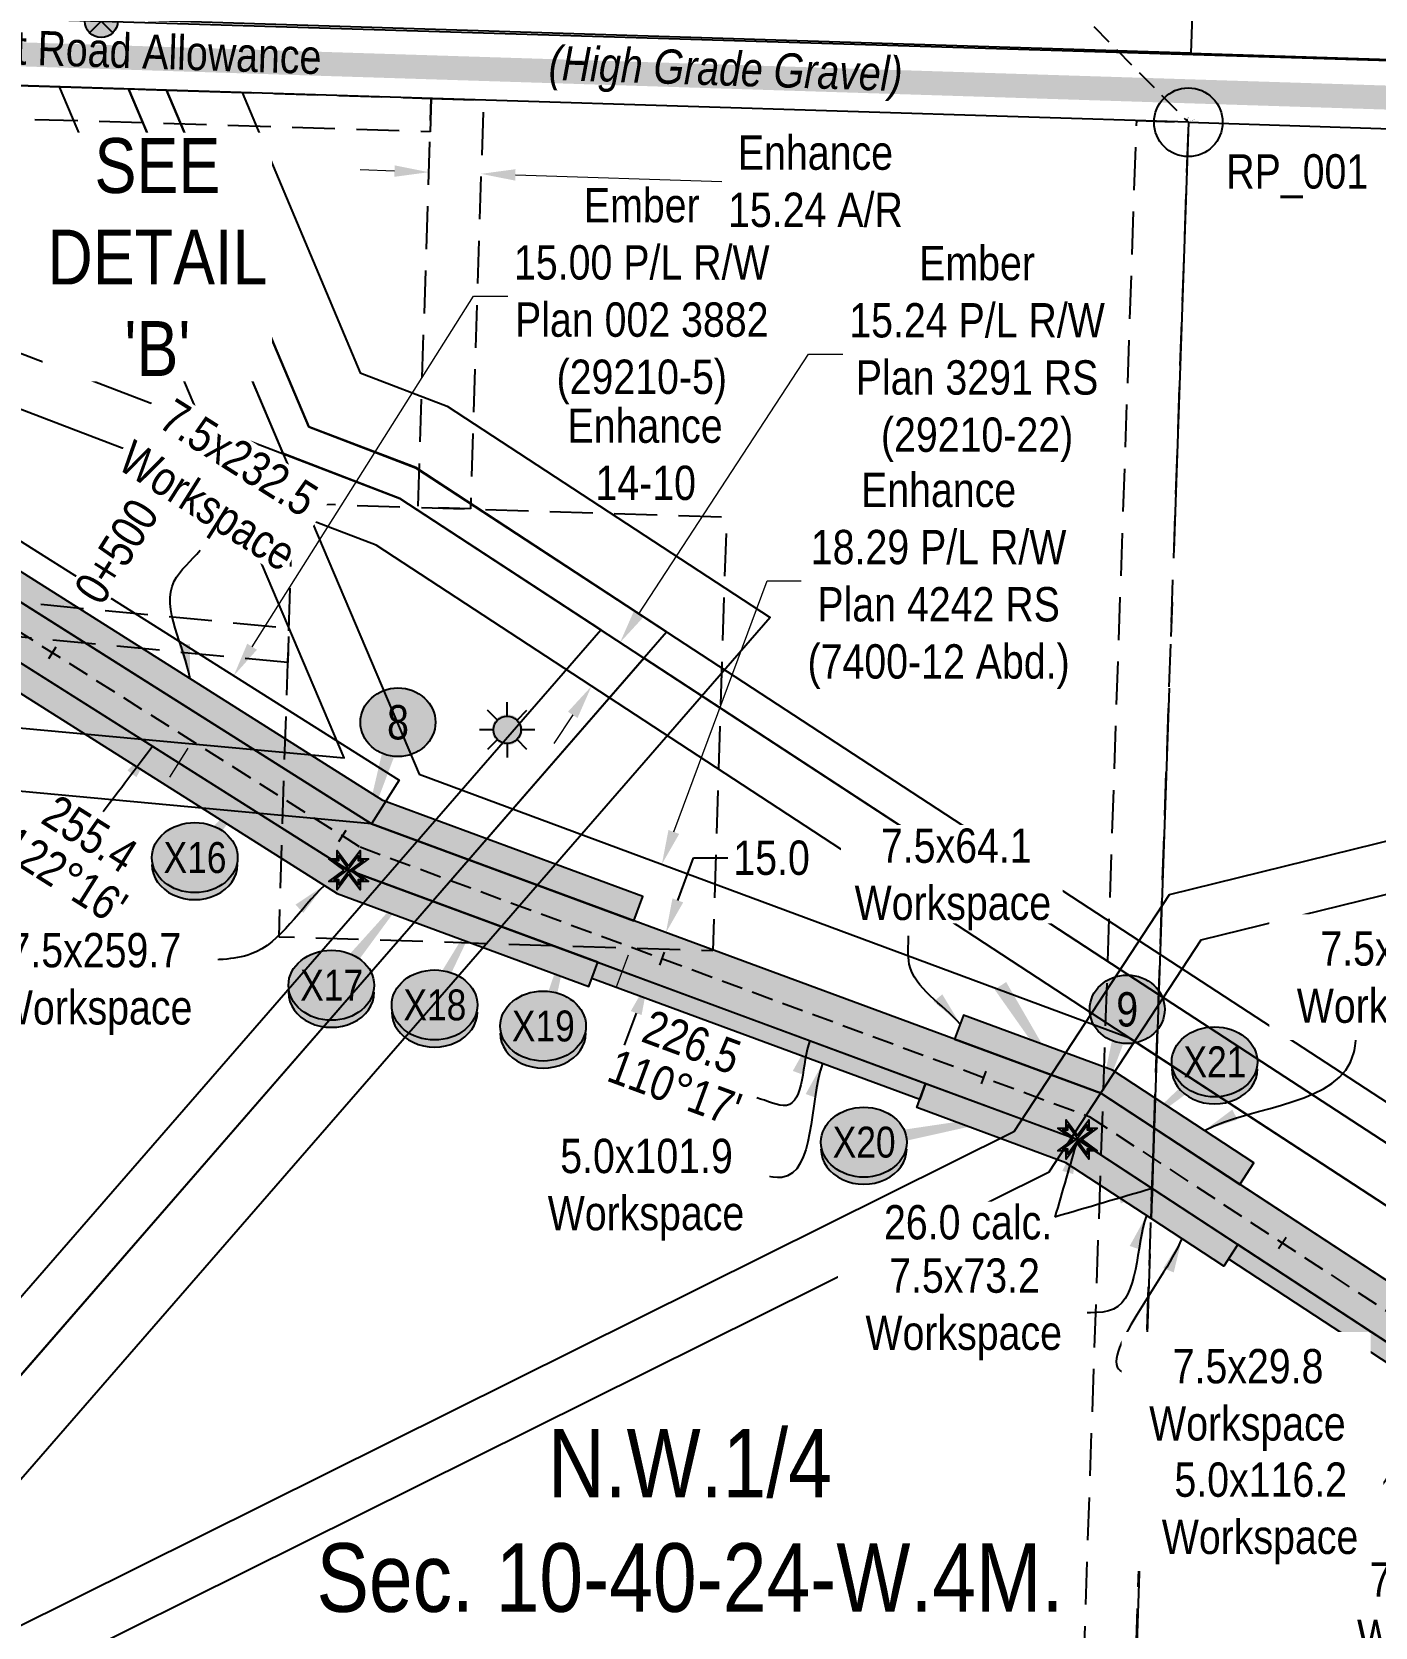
# Model space of a CAD drawing. Extents: x 337432 to 345408, y 5808486 to 5816348.
# Drawn here: x 338186.1 to 338577.6, y 5811534.5 to 5811999.4 of the extents above; entities that cross this region are included whole.
import ezdxf
from ezdxf.enums import TextEntityAlignment as Align

# ---------------------------------------------------------------- set-up
doc = ezdxf.new("R2010")
doc.units = 0
doc.header["$LTSCALE"] = 5
doc.header["$PDSIZE"] = 0.5
for name, pattern in [('foc-ACCESSROAD', [3.75, 2.5, -1.25]), ('foc-FLOWLINE', [3.75, 2.5, -1.25]), ('foc-QUARTERLINE', [33, 25, -3, 2, -3]), ('foc-TIELINE', [1.875, 1.25, -0.625]), ('POWERLINE5', [7.8, 2.4, -0.6, 0.6, -0.6, 0.6, -0.6, 2.4])]:
    doc.linetypes.add(name, pattern=pattern)
doc.layers.get('Defpoints').update_dxf_attribs({"color": 9})
for name, color, linetype in [('35', 37, 'Continuous'), ('AS-POWER', 104, 'foc-POWER'), ('AS-POWER-EXISTING', 72, 'POWERLINE5'), ('AS-ROADS', 254, 'Continuous'), ('C-AR', 13, 'foc-ACCESSROAD'), ('C-FLOWLINE', 13, 'foc-FLOWLINE'), ('C-SYMBOL', 7, 'Continuous'), ('C-WS', 13, 'foc-ACCESSROAD'), ('C-WS-S', 13, 'Continuous'), ('CHAINAGE', 201, 'foc-TIELINE'), ('DETAIL-T', 7, 'Continuous'), ('F-FLOWLINE', 190, 'foc-FLOWLINE'), ('F-RW', 190, 'Continuous'), ('L-BD', 7, 'Continuous'), ('L-BD1', 253, 'Continuous'), ('L-MON', 1, 'Continuous'), ('L-ROAD-T', 7, 'Continuous'), ('L-SEC', 7, 'Continuous'), ('L-SECQ', 8, 'foc-QUARTERLINE'), ('L-TIE', 7, 'foc-TIELINE'), ('P-CROSSINGS', 250, 'Continuous'), ('P-ELEVATION', 7, 'Continuous'), ('P-IOP4', 10, 'Continuous'), ('P-IOP4-H', 21, 'Continuous'), ('P-IOP5', 10, 'Continuous'), ('P-IOP5-H', 21, 'Continuous'), ('P-LTO4', 14, 'Continuous'), ('P-LTO5', 14, 'Continuous'), ('P-PROPOSED', 10, 'Continuous'), ('P-PROPOSED-H', 21, 'Continuous'), ('P-TEMP-H4', 41, 'Continuous'), ('P-TEMP-H5', 41, 'Continuous'), ('P-TEMP_WORKSPACE4', 46, 'Continuous'), ('P-TEMP_WORKSPACE5', 46, 'Continuous'), ('P-TXT', 4, 'Continuous')]:
    doc.layers.add(name, color=color, linetype=linetype)
for name, color, linetype, lineweight in [('C-AR-T', 13, 'Continuous', 9), ('C-RW-T', 13, 'Continuous', 9), ('CHAINAGE-T', 201, 'Continuous', 18), ('F-AR-T', 190, 'Continuous', 9), ('F-RW-T', 190, 'Continuous', 9), ('P-TEMP-T4', 46, 'Continuous', 18), ('P-TEMP-T5', 46, 'Continuous', 18), ('T-TEXT', 48, 'Continuous', 18)]:
    doc.layers.add(name, color=color, linetype=linetype, lineweight=lineweight)
for name, color, linetype, plot in [('Z-DESCRIPTION-1409-18', 21, 'Continuous', False), ('Z-ELEVATION-1409-18', 21, 'Continuous', False), ('Z-MSPOINT-1409-18', 21, 'Continuous', False), ('Z-POINTNUMBER-1409-18', 21, 'Continuous', False)]:
    doc.layers.add(name, color=color, linetype=linetype, plot=plot)
doc.styles.add('100L', font='', dxfattribs={"height": 11})
doc.styles.add('175L', font='', dxfattribs={"height": 20})
doc.styles.add('80', font='', dxfattribs={"height": 10})
doc.styles.add('80CG', font='', dxfattribs={"height": 10})
doc.styles.add('80L', font='', dxfattribs={"height": 10})
doc.styles.add('80LS', font='', dxfattribs={"height": 10})
doc.styles.add('Crossing', font='', dxfattribs={"height": 10})
doc.styles.add('DESCRIPTION', font='', dxfattribs={"height": 2.5})
doc.styles.add('ELEVATION', font='', dxfattribs={"height": 2.5})
doc.styles.add('foc-LtypeFont', font='', dxfattribs={"height": 7.35})
doc.styles.add('POINTNUMBER', font='', dxfattribs={"height": 2.5})
doc.styles.get('100L').set_extended_font_data('Arial Narrow')
doc.styles.get('175L').set_extended_font_data('Arial Narrow')
doc.styles.get('80').set_extended_font_data('Arial Narrow')
doc.styles.get('80CG').set_extended_font_data('Arial Narrow')
doc.styles.get('80L').set_extended_font_data('Arial Narrow')
doc.styles.get('80LS').set_extended_font_data('Arial Narrow', italic=True)
doc.styles.get('Crossing').set_extended_font_data('Arial Narrow')
doc.styles.get('DESCRIPTION').set_extended_font_data('Arial Narrow')
doc.styles.get('ELEVATION').set_extended_font_data('Arial Narrow')
doc.styles.get('foc-LtypeFont').set_extended_font_data('Arial Narrow')
doc.styles.get('POINTNUMBER').set_extended_font_data('Arial Narrow')
doc.linetypes.add('foc-POWER', pattern='A,6,-1,["P",foc-LtypeFont,S=0.2,R=0,X=-0.625,Y=-0.75],-1.24,4', length=12.24)
doc.linetypes.add('foc-POWER-NOLINE', pattern='A,0,-4,["P",foc-LtypeFont,S=0.2,R=0,X=-0.625,Y=-0.75],-8.24', length=12.24)
doc.dimstyles.new('Compass 5 000', dxfattribs={"dimscale": 5, "dimtxt": 9, "dimasz": 2, "dimexe": 0.2, "dimexo": 0.0625, "dimgap": 0.5, "dimtad": 0, "dimtih": 1, "dimtoh": 1, "dimzin": 0, "dimdsep": 46, "dimtxsty": '80CG', "dimcen": 0.1, "dimse1": 1, "dimse2": 1, "dimclrd": 256, "dimclrt": 256, "dimaunit": 1, "dimadec": 4, "dimazin": 0, "dimtfac": 0.06, "dimtofl": 0, "dimtmove": 0, "dimatfit": 1, "dimfxl": 0.2, "dimtolj": 1, "dimtzin": 0, "dimlwd": -1, "dimarcsym": 0})

# ---------------------------------------------------------------- blocks, each defined once
blk = doc.blocks.new('*D79')
at = {"layer": 'C-AR-T', "transparency": 16777216}
for p, q in [((338291.81, 5811958.86), (338281.81, 5811959.18)), ((338327.03, 5811957.74), (338387.22, 5811955.84))]:
    blk.add_line(p, q, dxfattribs=at)
for points in [[(338291.86, 5811960.53), (338291.76, 5811957.19), (338301.8, 5811958.54)], [(338327.08, 5811959.41), (338326.98, 5811956.08), (338317.04, 5811958.06)]]:
    blk.add_solid(points, dxfattribs=at)
at = {"layer": 'Defpoints', "color": 0, "transparency": 16777216}
for p in [(338317.04, 5811958.06), (338301.46, 5811947.75), (338316.69, 5811947.27)]:
    blk.add_point(p, dxfattribs=at)
at = {"layer": 'C-AR-T', "transparency": 16777216, "insert": (338414.5, 5811955.84), "char_height": 10, "attachment_point": 5, "style": '80CG'}
blk.add_mtext('\\A1;Enhance\\P15.24 A/R', dxfattribs=at)
blk = doc.blocks.new('*D168')
at = {"layer": 'C-RW-T', "transparency": 16777216}
for p, q in [((338373.22, 5811766.24), (338400.38, 5811839.44)), ((338400.38, 5811839.44), (338410.38, 5811839.44)), ((338359.91, 5811730.37), (338356.43, 5811720.99))]:
    blk.add_line(p, q, dxfattribs=at)
for points in [[(338371.66, 5811766.82), (338374.78, 5811765.66), (338369.74, 5811756.86)], [(338358.35, 5811730.95), (338361.47, 5811729.79), (338363.39, 5811739.74)]]:
    blk.add_solid(points, dxfattribs=at)
at = {"layer": 'Defpoints', "color": 0, "transparency": 16777216}
for p in [(338369.74, 5811756.86), (338403.19, 5811744.45), (338396.84, 5811727.33)]:
    blk.add_point(p, dxfattribs=at)
at = {"layer": 'C-RW-T', "transparency": 16777216, "insert": (338450.4, 5811839.44), "char_height": 10, "attachment_point": 5, "style": '80CG'}
blk.add_mtext('\\A1;Enhance\\P18.29 P/L R/W\\PPlan 4242 RS\\P(7400-12 Abd.)', dxfattribs=at)
blk = doc.blocks.new('*D174')
at = {"layer": 'Defpoints', "color": 0, "transparency": 16777216}
for p in [(338292.61, 5812096.64), (338307.84, 5812096.15), (338305.39, 5812019.59)]:
    blk.add_point(p, dxfattribs=at)
at = {"layer": 'F-AR-T', "transparency": 16777216}
for p, q in [((338280.16, 5812020.4), (338270.17, 5812020.72)), ((338315.38, 5812019.27), (338380.37, 5812017.19))]:
    blk.add_line(p, q, dxfattribs=at)
for points in [[(338280.22, 5812022.06), (338280.11, 5812018.73), (338290.16, 5812020.08)], [(338315.44, 5812020.93), (338315.33, 5812017.6), (338305.39, 5812019.59)]]:
    blk.add_solid(points, dxfattribs=at)
at = {"layer": 'F-AR-T', "transparency": 16777216, "insert": (338407.65, 5812017.19), "char_height": 10, "attachment_point": 5, "style": '80CG'}
blk.add_mtext('\\A1;Ember\\P15.24 A/R', dxfattribs=at)
blk = doc.blocks.new('*D206')
at = {"layer": 'Defpoints', "color": 0, "transparency": 16777216}
for p in [(338162.7, 5812182.45), (338144.09, 5812174.6), (338228.87, 5812025.59)]:
    blk.add_point(p, dxfattribs=at)
at = {"layer": 'F-RW-T', "transparency": 16777216}
for p, q in [((338238.08, 5812029.47), (338304.5, 5812057.49)), ((338304.5, 5812057.49), (338314.5, 5812057.49)), ((338201.05, 5812013.85), (338191.83, 5812009.96))]:
    blk.add_line(p, q, dxfattribs=at)
for points in [[(338237.44, 5812031.01), (338238.73, 5812027.94), (338228.87, 5812025.59)], [(338200.4, 5812015.39), (338201.69, 5812012.31), (338210.26, 5812017.74)]]:
    blk.add_solid(points, dxfattribs=at)
at = {"layer": 'F-RW-T', "transparency": 16777216, "insert": (338354.04, 5812057.49), "char_height": 10, "attachment_point": 5, "style": '80CG'}
blk.add_mtext('\\A1;Ember\\P20.00 P/L R/W\\PPlan 072 1293\\P(29210-82)', dxfattribs=at)
blk = doc.blocks.new('*D207')
at = {"layer": 'Defpoints', "color": 0, "transparency": 16777216}
for p in [(338201.34, 5811839.32), (338193.32, 5811826.62), (338236.94, 5811799.09)]:
    blk.add_point(p, dxfattribs=at)
at = {"layer": 'F-RW-T', "transparency": 16777216}
for p, q in [((338250.3, 5811820.24), (338314.79, 5811922.41)), ((338314.79, 5811922.41), (338324.79, 5811922.41)), ((338231.6, 5811790.63), (338226.26, 5811782.18))]:
    blk.add_line(p, q, dxfattribs=at)
for points in [[(338248.89, 5811821.13), (338251.7, 5811819.35), (338244.96, 5811811.79)], [(338230.19, 5811791.52), (338233.01, 5811789.74), (338236.94, 5811799.09)]]:
    blk.add_solid(points, dxfattribs=at)
at = {"layer": 'F-RW-T', "transparency": 16777216, "insert": (338363.88, 5811922.41), "char_height": 10, "attachment_point": 5, "style": '80CG'}
blk.add_mtext('\\A1;Ember\\P15.00 P/L R/W\\PPlan 002 3882\\P(29210-5)', dxfattribs=at)
blk = doc.blocks.new('*D208')
at = {"layer": 'Defpoints', "color": 0, "transparency": 16777216}
for p in [(338261.31, 5811573.78), (338267.93, 5811560.47), (338143.03, 5811498.32)]:
    blk.add_point(p, dxfattribs=at)
at = {"layer": 'F-RW-T', "transparency": 16777216}
for p, q in [((338110.99, 5811562.72), (338100.99, 5811562.72)), ((338131.95, 5811520.58), (338110.99, 5811562.72)), ((338147.48, 5811489.37), (338151.94, 5811480.41))]:
    blk.add_line(p, q, dxfattribs=at)
for points in [[(338133.44, 5811521.32), (338130.46, 5811519.84), (338136.41, 5811511.63)], [(338148.98, 5811490.11), (338145.99, 5811488.63), (338143.03, 5811498.32)]]:
    blk.add_solid(points, dxfattribs=at)
at = {"layer": 'F-RW-T', "transparency": 16777216, "insert": (338061.9, 5811562.72), "char_height": 10, "attachment_point": 5, "style": '80CG'}
blk.add_mtext('\\A1;Ember\\P15.00 P/L R/W\\PPlan 852 1404\\P(21498-57)', dxfattribs=at)
blk = doc.blocks.new('*D227')
at = {"layer": 'Defpoints', "color": 0, "transparency": 16777216}
for p in [(338357.13, 5811821.77), (338357.56, 5811821.48), (338348.79, 5811809.01)]:
    blk.add_point(p, dxfattribs=at)
at = {"layer": 'F-RW-T', "transparency": 16777216}
for p, q in [((338363.04, 5811829.85), (338412.52, 5811905.54)), ((338412.52, 5811905.54), (338422.52, 5811905.54)), ((338343.75, 5811800.36), (338338.28, 5811791.99))]:
    blk.add_line(p, q, dxfattribs=at)
for points in [[(338361.64, 5811830.76), (338364.43, 5811828.94), (338357.56, 5811821.48)], [(338342.36, 5811801.27), (338345.15, 5811799.45), (338349.23, 5811808.73)]]:
    blk.add_solid(points, dxfattribs=at)
at = {"layer": 'F-RW-T', "transparency": 16777216, "insert": (338461.61, 5811905.54), "char_height": 10, "attachment_point": 5, "style": '80CG'}
blk.add_mtext('\\A1;Ember\\P15.24 P/L R/W\\PPlan 3291 RS\\P(29210-22)', dxfattribs=at)
blk = doc.blocks.new('xing2')
h = blk.add_hatch(color=50)
h.dxf.hatch_style = 1
edge = h.paths.add_edge_path()
edge.add_ellipse((0, 0), major_axis=(-12.5, 0), ratio=0.816297, start_angle=0, end_angle=360)
h = blk.add_hatch(color=250)
h.dxf.hatch_style = 1
edge = h.paths.add_edge_path()
edge.add_ellipse((0, -2.05), major_axis=(-12.5, 0), ratio=0.816297, start_angle=0, end_angle=180)
edge.add_line((12.5, -2.05), (12.5, 0))
edge.add_ellipse((0, 0), major_axis=(-12.5, 0), ratio=0.816297, start_angle=0, end_angle=180, ccw=False)
edge.add_line((-12.5, 0), (-12.5, -2.05))
at = {"color": 250}
blk.add_ellipse((0, 0), major_axis=(-12.5, 0), ratio=0.816297, dxfattribs=at)
blk.add_ellipse((0, -2.05), major_axis=(-12.5, 0), ratio=0.816297, start_param=0, end_param=3.141593, dxfattribs=at)
at = {"color": 250, "style": 'Crossing'}
blk.add_attdef('CROSSING', text='', height=9, dxfattribs=at).set_placement((0.09, 0.02), align=Align.MIDDLE_CENTER)
at = {"color": 250, "style": 'Crossing', "flags": 1}
for tag, p in [('OWNER', (0.09, -12.49)), ('DESCRIPTION', (0.09, -25.77)), ('LOCATION', (0.09, -39.3)), ('DWG_REF', (0.09, -52.84))]:
    blk.add_attdef(tag, text='', height=9, dxfattribs=at).set_placement(p, align=Align.MIDDLE_CENTER)
blk = doc.blocks.new('GAS')
h = blk.add_hatch(color=255)
h.dxf.hatch_style = 1
edge = h.paths.add_edge_path()
edge.add_arc((0, 0), 0.9, 0, 360)
for p, q in [((-0.571, 0.571), (-1.142, 1.142)), ((0, 0.808), (0, 1.616)), ((0.571, 0.571), (1.142, 1.142)), ((-0.808, 0), (-1.616, 0)), ((1.616, 0), (0.808, 0)), ((-0.571, -0.571), (-1.142, -1.142)), ((0, -0.808), (0, -1.616)), ((1.142, -1.142), (0.571, -0.571))]:
    blk.add_line(p, q)
blk.add_circle((0, 0), 0.8)
blk = doc.blocks.new('*D244')
at = {"layer": 'Defpoints', "color": 0, "transparency": 16777216}
for p in [(338365.72, 5811722.84), (338415.25, 5811720.53), (338410.05, 5811706.46)]:
    blk.add_point(p, dxfattribs=at)
at = {"layer": 'P-TXT', "transparency": 16777216}
for p, q in [((338374.39, 5811746.29), (338378.96, 5811758.67)), ((338378.96, 5811758.67), (338388.96, 5811758.67)), ((338362.25, 5811713.46), (338358.79, 5811704.08))]:
    blk.add_line(p, q, dxfattribs=at)
for points in [[(338372.82, 5811746.87), (338375.95, 5811745.71), (338370.92, 5811736.91)], [(338360.69, 5811714.04), (338363.82, 5811712.88), (338365.72, 5811722.84)]]:
    blk.add_solid(points, dxfattribs=at)
at = {"layer": 'P-TXT', "transparency": 16777216, "insert": (338401.72, 5811758.67), "char_height": 10, "attachment_point": 5, "style": '80CG'}
blk.add_mtext('\\A1;15.0', dxfattribs=at)
blk = doc.blocks.new('TEMP')
h = blk.add_hatch(color=255)
h.dxf.hatch_style = 1
h.paths.add_polyline_path([(0, 0.251), (-0.666, 1.152), (-0.666, 0.666), (-1.152, 0.666), (-0.251, 0), (-1.152, -0.666), (-0.666, -0.666), (-0.666, -1.152), (0, -0.251), (0.666, -1.152), (0.666, -0.666), (1.152, -0.666), (0.251, 0), (1.152, 0.666), (0.666, 0.666), (0.666, 1.152)])
h.paths.add_polyline_path([(0.566, 0.849), (0.566, 0.566), (0.849, 0.566), (0.083, 0), (0.849, -0.566), (0.566, -0.566), (0.566, -0.849), (0, -0.083), (-0.566, -0.849), (-0.566, -0.566), (-0.849, -0.566), (-0.083, 0), (-0.849, 0.566), (-0.566, 0.566), (-0.566, 0.849), (0, 0.083)], flags=16)
h = blk.add_hatch(color=1)
h.dxf.hatch_style = 1
h.paths.add_polyline_path([(0, 0.083), (-0.566, 0.849), (-0.566, 0.566), (-0.849, 0.566), (-0.083, 0), (-0.849, -0.566), (-0.566, -0.566), (-0.566, -0.849), (0, -0.083), (0.566, -0.849), (0.566, -0.566), (0.849, -0.566), (0.083, 0), (0.849, 0.566), (0.566, 0.566), (0.566, 0.849)])
at = {"color": 1}
for p, q in [((-0.083, 0), (0.083, 0)), ((0, 0.083), (0, -0.083))]:
    blk.add_line(p, q, dxfattribs=at)
at = {"color": 255, "flags": 128}
blk.add_lwpolyline([(-0.251, 0), (-1.152, 0.666), (-0.666, 0.666), (-0.666, 1.152), (0, 0.251), (0.666, 1.152), (0.666, 0.666), (1.152, 0.666), (0.251, 0), (1.152, -0.666), (0.666, -0.666), (0.666, -1.152), (0, -0.251), (-0.666, -1.152), (-0.666, -0.666), (-1.152, -0.666)], close=True, dxfattribs=at)
at = {"color": 1, "flags": 128}
blk.add_lwpolyline([(-0.083, 0), (-0.849, 0.566), (-0.566, 0.566), (-0.566, 0.849), (0, 0.083), (0.566, 0.849), (0.566, 0.566), (0.849, 0.566), (0.083, 0), (0.849, -0.566), (0.566, -0.566), (0.566, -0.849), (0, -0.083), (-0.566, -0.849), (-0.566, -0.566), (-0.849, -0.566)], close=True, dxfattribs=at)
blk = doc.blocks.new('*U249')
at = {"layer": 'P-ELEVATION'}
h = blk.add_hatch(color=111, dxfattribs=at)
h.dxf.hatch_style = 1
edge = h.paths.add_edge_path()
edge.add_ellipse((0, 0), major_axis=(-10.94, 0), ratio=0.913794, start_angle=0, end_angle=360)
at = {"layer": 'P-ELEVATION', "color": 7, "flags": 128}
blk.add_lwpolyline([(0, 0, 5, 0, 0), (-11.06, -36.36, 0, 0, 0)], format="xyseb", dxfattribs=at)
at = {"layer": 'P-ELEVATION', "color": 7}
blk.add_ellipse((0, 0), major_axis=(-10.94, 0), ratio=0.913794, dxfattribs=at)
at = {"layer": 'P-ELEVATION', "style": '80'}
blk.add_attdef('BEND', text='', height=10, dxfattribs=at).set_placement((0, 0), align=Align.MIDDLE_CENTER)
blk = doc.blocks.new('*U289')
at = {"layer": 'P-ELEVATION'}
h = blk.add_hatch(color=111, dxfattribs=at)
h.dxf.hatch_style = 1
edge = h.paths.add_edge_path()
edge.add_ellipse((0, 0), major_axis=(-10.94, 0), ratio=0.913794, start_angle=0, end_angle=360)
at = {"layer": 'P-ELEVATION', "color": 7, "flags": 128}
blk.add_lwpolyline([(0, 0, 5, 0, 0), (-8.9, -30.47, 0, 0, 0)], format="xyseb", dxfattribs=at)
at = {"layer": 'P-ELEVATION', "color": 7}
blk.add_ellipse((0, 0), major_axis=(-10.94, 0), ratio=0.913794, dxfattribs=at)
at = {"layer": 'P-ELEVATION', "style": '80'}
blk.add_attdef('BEND', text='', height=10, dxfattribs=at).set_placement((0, 0), align=Align.MIDDLE_CENTER)
blk = doc.blocks.new('POWERPOLE')
h = blk.add_hatch(color=255)
edge = h.paths.add_edge_path()
edge.add_arc((0, 0), 0.96, 0, 360)
at = {"linetype": 'Continuous'}
for p, q in [((0.679, -0.679), (-0.679, 0.679)), ((-0.679, -0.679), (0.679, 0.679))]:
    blk.add_line(p, q, dxfattribs=at)
blk.add_circle((0, 0), 0.96, dxfattribs=at)

msp = doc.modelspace()

# ---------------------------------------------------------------- hatches: boundary and pattern name
at = {"layer": 'P-IOP4-H'}
h = msp.add_hatch(color=256, dxfattribs=at)
h.dxf.hatch_style = 1
h.paths.add_polyline_path([(338513.245, 5811679.869), (338497.66, 5811690.068), (338285.099, 5811768.626), (338077.767, 5811899.573), (338080.091, 5811972.02), (338065.102, 5811972.491), (337951.559, 5811896.194), (337959.922, 5811883.745), (338064.51, 5811954.025), (338062.501, 5811891.478), (338278.423, 5811755.105), (338490.869, 5811676.59), (338512.65, 5811662.336)])
at = {"layer": 'P-IOP5-H'}
h = msp.add_hatch(color=256, dxfattribs=at)
h.dxf.hatch_style = 1
h.paths.add_polyline_path([(339120.797, 5811148.736), (339125.944, 5811311.092), (339029.257, 5811364.617), (338702.719, 5811577.933), (338664.844, 5811580.66), (338513.245, 5811679.869), (338512.65, 5811662.336), (338659.887, 5811565.981), (338697.768, 5811563.254), (339021.514, 5811351.762), (339110.665, 5811302.409), (339105.809, 5811149.221)])
at = {"layer": 'P-PROPOSED-H'}
h = msp.add_hatch(color=256, dxfattribs=at)
h.dxf.hatch_style = 1
h.paths.add_polyline_path([(339149.52, 5810238.074), (339142.89, 5810028.917), (339263.248, 5809980.872), (339263.759, 5809996.815), (339158.212, 5810038.948), (339164.664, 5810242.491), (339095.289, 5810344.047), (339125.944, 5811311.092), (339028.933, 5811364.829), (338702.719, 5811577.933), (338664.844, 5811580.66), (338497.66, 5811690.068), (338285.099, 5811768.626), (338077.767, 5811899.573), (338080.091, 5811972.02), (338065.102, 5811972.491), (337951.559, 5811896.194), (337959.922, 5811883.745), (338064.51, 5811954.025), (338062.501, 5811891.478), (338278.423, 5811755.105), (338490.869, 5811676.59), (338659.887, 5811565.981), (338697.768, 5811563.254), (339021.514, 5811351.762), (339110.665, 5811302.409), (339080.144, 5810339.63)])
at = {"layer": 'P-TEMP-H4'}
h = msp.add_hatch(color=256, dxfattribs=at)
h.dxf.hatch_style = 1
h.paths.add_polyline_path([(338157.528, 5811849.198), (338285.099, 5811768.626), (338361.588, 5811740.357), (338364.188, 5811747.391), (338288.437, 5811775.386), (338161.532, 5811855.537)])
h = msp.add_hatch(color=256, dxfattribs=at)
h.dxf.hatch_style = 1
h.paths.add_polyline_path([(338351.069, 5811728.257), (338278.423, 5811755.105), (338124.398, 5811852.384), (338120.394, 5811846.044), (338275.084, 5811748.345), (338348.469, 5811721.223)])
h = msp.add_hatch(color=256, dxfattribs=at)
h.dxf.hatch_style = 1
h.paths.add_polyline_path([(338351.069, 5811728.257), (338446.626, 5811692.941), (338444.894, 5811688.252), (338349.336, 5811723.568)])
h = msp.add_hatch(color=256, dxfattribs=at)
h.dxf.hatch_style = 1
h.paths.add_polyline_path([(338513.542, 5811688.636), (338501.056, 5811696.807), (338457.652, 5811712.848), (338455.053, 5811705.815), (338497.66, 5811690.068), (338513.245, 5811679.869)])
h = msp.add_hatch(color=256, dxfattribs=at)
h.dxf.hatch_style = 1
h.paths.add_polyline_path([(338512.352, 5811653.569), (338487.473, 5811669.851), (338444.027, 5811685.907), (338446.626, 5811692.941), (338490.869, 5811676.59), (338512.65, 5811662.336)])
at = {"layer": 'P-TEMP-H5'}
h = msp.add_hatch(color=256, dxfattribs=at)
h.dxf.hatch_style = 1
h.paths.add_polyline_path([(338513.245, 5811679.869), (338538.203, 5811663.536), (338542.309, 5811669.81), (338513.542, 5811688.636)])
h = msp.add_hatch(color=256, dxfattribs=at)
h.dxf.hatch_style = 1
h.paths.add_polyline_path([(338512.65, 5811662.336), (338537.6, 5811646.008), (338533.494, 5811639.734), (338512.352, 5811653.569)])
h = msp.add_hatch(color=256, dxfattribs=at)
h.dxf.hatch_style = 1
h.paths.add_polyline_path([(338634.79, 5811582.405), (338537.6, 5811646.008), (338534.862, 5811641.825), (338632.053, 5811578.222)])

# ---------------------------------------------------------------- linework, layer by layer
at = {"layer": '35', "color": 3}
msp.add_circle((338523.193, 5811973.09), 9.998, dxfattribs=at)
at = {"layer": 'AS-POWER', "linetype": 'foc-POWER-NOLINE', "flags": 128}
msp.add_lwpolyline([(337594.553, 5812022.465), (337904.152, 5812013.341), (337921.124, 5812011.567), (338006.091, 5812008.938), (338026.079, 5812008.305), (338056.057, 5812007.36), (338066.147, 5812006.564), (338073.672, 5812006.432), (338081.169, 5812006.26), (338106.1, 5812005.69), (338206.332, 5812002.578), (339033.807, 5811977.293), (339429.612, 5811964.517)], dxfattribs=at)
at = {"layer": 'AS-ROADS', "const_width": 6.998, "flags": 128}
msp.add_lwpolyline([(337597.08, 5812011.438), (338623.376, 5811978.949)], dxfattribs=at)
at = {"layer": 'C-AR', "flags": 128}
for points in [[(338302.485, 5811980.03), (338317.718, 5811979.551), (338313.94, 5811860.392), (338298.708, 5811860.875)], [(338406.742, 5811342.352), (338486.384, 5811339.612), (338508.134, 5811973.572), (338523.193, 5811973.09), (338500.86, 5811324.104), (338409.394, 5811327.252)]]:
    msp.add_lwpolyline(points, close=True, dxfattribs=at)
at = {"layer": 'C-FLOWLINE', "flags": 128}
msp.add_lwpolyline([(338260.678, 5811815.593), (337958.95, 5811844.614), (337959.268, 5811854.689), (338260.998, 5811825.668)], close=True, dxfattribs=at)
at = {"layer": 'C-WS', "flags": 128}
msp.add_lwpolyline([(338262.15, 5811862.034), (338388.579, 5811858.026), (338384.571, 5811731.598), (338258.143, 5811735.606)], close=True, dxfattribs=at)
at = {"layer": 'CHAINAGE'}
for p, q in [((338191.008, 5811816.818), (338193.144, 5811820.199)), ((338275.539, 5811763.43), (338277.674, 5811766.812)), ((338369.128, 5811727.445), (338370.514, 5811731.196)), ((338462.907, 5811692.786), (338464.293, 5811696.537)), ((338549.472, 5811644.811), (338551.661, 5811648.157))]:
    msp.add_line(p, q, dxfattribs=at)
msp.add_lwpolyline([(338041.655, 5812239.99), (338079.373, 5812181.146), (338073.75, 5812007.357), (338073.078, 5811987.254), (338072.597, 5811972.26), (338070.135, 5811895.525), (338281.761, 5811761.866), (338494.264, 5811683.329), (338662.366, 5811573.321), (338700.244, 5811570.593), (339025.061, 5811358.402), (339118.305, 5811306.752), (339087.716, 5810341.839), (339157.092, 5810240.282), (339150.551, 5810033.933), (339260.979, 5809989.851), (339280.848, 5809981.92), (339321.249, 5809965.793), (339541.186, 5809785.362), (339813.865, 5809466.104), (339940.45, 5809462.087), (340243.902, 5809191.372), (340241.761, 5809015.236)], dxfattribs=at)
at = {"layer": 'F-FLOWLINE', "flags": 128}
msp.add_lwpolyline([(338302.485, 5811980.03), (338302.182, 5811970.279), (337727.029, 5811988.101), (337727.339, 5811998.117)], close=True, dxfattribs=at)
at = {"layer": 'F-RW', "flags": 128}
for points in [[(338971.02, 5811421.087), (339021.528, 5811387.801), (339024.045, 5811386.487), (339033.833, 5811379.726), (339038.316, 5811379.32), (339062.033, 5811377.159), (339060.672, 5811361.988), (339028.933, 5811364.829), (338685.198, 5811589.377), (338680.618, 5811592.335), (338664.243, 5811602.961), (338494.958, 5811713.446), (338286.414, 5811849.795), (338197.611, 5811883.786), (338004.389, 5811957.685), (337983.023, 5811990.076), (338001.66, 5811989.49), (338014.407, 5811970.168), (338244.161, 5811882.296), (338293.377, 5811863.447), (338503.3, 5811726.201), (338677.386, 5811612.694), (338693.763, 5811602.063)], [(338285.099, 5811768.626), (338077.767, 5811899.573), (338080.572, 5811987.009), (338095.564, 5811986.537), (338093.025, 5811907.668), (338293.184, 5811781.373)], [(338730.86, 5811784.921), (338962.087, 5811905.206), (338964.311, 5811959.333), (338949.318, 5811959.813), (338947.455, 5811914.508), (338725.435, 5811799.086), (338517.565, 5811747.944), (338472.32, 5811678.815), (337743.1, 5811316.236), (337704.113, 5811317.466), (337703.601, 5811302.475), (337746.255, 5811301.197), (338482.616, 5811667.173), (338526.885, 5811734.783)]]:
    msp.add_lwpolyline(points, close=True, dxfattribs=at)
for points in [[(338664.844, 5811580.66), (338497.66, 5811690.068), (338285.099, 5811768.626), (337721.287, 5811820.774), (337721.912, 5811839.094), (338277.093, 5811787.811), (338236.907, 5811882.528), (338194.162, 5811983.437), (338214.279, 5811982.804), (338257.026, 5811881.884), (338298.965, 5811783.121), (338505.789, 5811706.381), (338664.243, 5811602.961)], [(338010.95, 5811083.806), (337998.992, 5811160.215), (338015.447, 5811250.236), (338091.991, 5811391.756), (338112.209, 5811526.742), (338371.127, 5811824.573), (338297.976, 5811872.435), (338266.851, 5811884.334), (338225.349, 5811982.456), (338247.37, 5811981.764), (338281.799, 5811900.031), (338307.127, 5811890.348), (338401.264, 5811828.755), (338131.125, 5811518.017), (338111.251, 5811385.326), (338034.55, 5811243.515), (338018.944, 5811159.3), (338030.86, 5811083.162)], [(338351.906, 5811825.181), (338293.377, 5811863.447), (338259.306, 5811876.501), (338214.279, 5811982.804), (338225.349, 5811982.456), (338266.859, 5811884.316), (338297.954, 5811872.402), (338508.767, 5811734.574), (338685.937, 5811619.026)], [(337995.795, 5811084.296), (337976.246, 5811209.253), (338078.738, 5811399.376), (338078.984, 5811511.386), (338351.906, 5811825.181)], [(338872.884, 5810556.514), (338806.12, 5810832.633), (338769.71, 5811061.321), (338691.794, 5811048.8), (338689.395, 5811063.604), (338767.347, 5811076.127), (338762.012, 5811108.62), (338759.696, 5811123.449), (338685.198, 5811589.377), (338684.253, 5811595.025), (338693.763, 5811602.063), (338677.386, 5811612.694), (338503.3, 5811726.201), (338364.529, 5811816.929), (338093.974, 5811505.771), (338093.833, 5811395.161), (337991.745, 5811206.379), (337998.992, 5811160.215), (338010.879, 5811083.808)]]:
    msp.add_lwpolyline(points, dxfattribs=at)
at = {"layer": 'L-SEC'}
for p, q in [((338523.193, 5811973.09), (337716.848, 5811998.447)), ((338523.832, 5811993.192), (339330.245, 5811967.541)), ((338523.193, 5811973.09), (339329.606, 5811947.439))]:
    msp.add_line(p, q, dxfattribs=at)
msp.add_lwpolyline([(338523.888, 5811993.191), (337717.551, 5812018.547), (337749.225, 5812923.316)], dxfattribs=at)
at = {"layer": 'L-SECQ'}
for p, q in [((338550.34, 5812757.865), (338523.888, 5811993.191)), ((338523.193, 5811973.09), (338496.9, 5811198.136))]:
    msp.add_line(p, q, dxfattribs=at)
at = {"layer": 'L-TIE'}
msp.add_line((338219.066, 5812281.23), (338523.193, 5811973.09), dxfattribs=at)
at = {"layer": 'P-CROSSINGS', "flags": 128}
for points in [[(338252.384, 5811781.447, 0, 3.998, 0), (338235.173, 5811761.072, 1.999, 1.999, 0)], [(338299.906, 5811754.094, 0, 3.998, 0), (338274.524, 5811722.964, 1.999, 1.999, 0)], [(338319.217, 5811747.873, 0, 3.998, 0), (338300.857, 5811714.031, 1.999, 1.999, 0)], [(338343.71, 5811740.222, 0, 3.998, 0), (338335.107, 5811709.145, 1.999, 1.999, 0)], [(338492.204, 5811684.248, 0, 3.998, 0), (338468.407, 5811721.412, 1.999, 1.999, 0)], [(338505.418, 5811677.12, 0, 3.998, 0), (338531.255, 5811698.928, 1.999, 1.999, 0)], [(338485.683, 5811686.204, 0, 3.998, 0), (338430.88, 5811676.052, 1.999, 1.999, 0)]]:
    msp.add_lwpolyline(points, format="xyseb", dxfattribs=at)
at = {"layer": 'P-LTO4'}
msp.add_lwpolyline([(338513.245, 5811679.869), (338497.66, 5811690.068), (338285.099, 5811768.626), (338077.767, 5811899.573), (338080.091, 5811972.02), (338065.102, 5811972.491), (337951.559, 5811896.194), (337959.922, 5811883.745), (338064.51, 5811954.025), (338062.501, 5811891.478), (338278.423, 5811755.105), (338490.869, 5811676.59), (338512.65, 5811662.336)], close=True, dxfattribs=at)
at = {"layer": 'P-LTO5'}
msp.add_lwpolyline([(339120.797, 5811148.736), (339125.944, 5811311.092), (339028.933, 5811364.829), (338702.719, 5811577.933), (338664.844, 5811580.66), (338513.245, 5811679.869), (338512.65, 5811662.336), (338659.887, 5811565.981), (338697.768, 5811563.254), (339021.514, 5811351.762), (339110.665, 5811302.409), (339105.809, 5811149.221)], close=True, dxfattribs=at)
at = {"layer": 'P-TEMP_WORKSPACE4', "flags": 128}
for points in [[(338157.528, 5811849.198), (338285.099, 5811768.626), (338361.588, 5811740.357), (338364.188, 5811747.391), (338288.437, 5811775.386), (338161.532, 5811855.537)], [(338351.069, 5811728.257), (338278.423, 5811755.105), (338124.398, 5811852.384), (338120.394, 5811846.044), (338275.084, 5811748.345), (338348.469, 5811721.223)], [(338351.069, 5811728.257), (338446.626, 5811692.941), (338444.894, 5811688.252), (338349.336, 5811723.568)], [(338513.542, 5811688.636), (338501.056, 5811696.807), (338457.652, 5811712.848), (338455.053, 5811705.815), (338497.66, 5811690.068), (338513.245, 5811679.869)], [(338512.352, 5811653.569), (338487.473, 5811669.851), (338444.027, 5811685.907), (338446.626, 5811692.941), (338490.869, 5811676.59), (338512.65, 5811662.336)]]:
    msp.add_lwpolyline(points, close=True, dxfattribs=at)
at = {"layer": 'P-TEMP_WORKSPACE5', "flags": 128}
for points in [[(338513.245, 5811679.869), (338538.203, 5811663.536), (338542.309, 5811669.81), (338513.542, 5811688.636)], [(338512.65, 5811662.336), (338537.6, 5811646.008), (338533.494, 5811639.734), (338512.352, 5811653.569)], [(338634.79, 5811582.405), (338537.6, 5811646.008), (338534.862, 5811641.825), (338632.053, 5811578.222)]]:
    msp.add_lwpolyline(points, close=True, dxfattribs=at)
at = {"layer": 'Z-MSPOINT-1409-18'}
msp.add_point((338522.717, 5811973.789, 904.915), dxfattribs=at)

# ---------------------------------------------------------------- block references
at = {"xscale": 0.99978226, "yscale": 0.99978226, "zscale": 0.99978226}
for name, p, values in [('*U249', (338292.82, 5811798.217), {'BEND': '8'}), ('*U289', (338505.378, 5811714.546), {'BEND': '9'})]:
    msp.add_blockref(name, p, dxfattribs=at).add_auto_attribs(values)
at = {"layer": 'AS-POWER-EXISTING', "xscale": 4.998911300000001, "yscale": 4.998911300000001, "zscale": 4.998911300000001}
msp.add_blockref('POWERPOLE', (338206.332, 5812002.578), dxfattribs=at)
at = {"layer": 'C-WS-S', "color": 5, "xscale": 4.998915000000021, "yscale": 4.998915000000021, "zscale": 4.998915000000021}
msp.add_blockref('GAS', (338324.661, 5811796.008), dxfattribs=at)
at = {"layer": 'L-MON', "color": 5, "xscale": 4.998911300000001, "yscale": 4.998911300000001, "zscale": 4.998911300000001}
for p in [(338278.423, 5811755.105), (338490.869, 5811676.59)]:
    msp.add_blockref('TEMP', p, dxfattribs=at)
at = {"layer": 'P-CROSSINGS', "xscale": 0.9996571799999981, "yscale": 0.9996571799999981, "zscale": 0.9996571799999981}
for p, values in [((338233.575, 5811758.767), {'CROSSING': 'X16'}), ((338273.39, 5811721.556), {'CROSSING': 'X17'}), ((338303.486, 5811715.81), {'CROSSING': 'X18'}), ((338335.1, 5811709.673), {'CROSSING': 'X19'}), ((338530.852, 5811699.231), {'CROSSING': 'X21'}), ((338428.605, 5811675.821), {'CROSSING': 'X20'})]:
    msp.add_blockref('xing2', p, dxfattribs=at).add_auto_attribs(values)

# ---------------------------------------------------------------- texts
at = {"layer": '35', "color": 3, "style": '80'}
msp.add_attdef('RP_001', (338534.241, 5811953.769), 'RP', height=9.9978, dxfattribs=at)
at = {"layer": 'C-AR-T', "insert": (338335.694, 5811889.662), "char_height": 9.99787, "attachment_point": 1, "style": '80L'}
msp.add_mtext_dynamic_manual_height_columns('\\pi6.53266;Enhance\\P\\pi14.68917;14-10', width=56.8759, gutter_width=49.989, heights=[0], dxfattribs=at)
at = {"layer": 'C-SYMBOL', "color": 3, "insert": (338377.919, 5811592.273), "char_height": 19.99566, "width": 215.93758, "attachment_point": 2, "style": '175L'}
msp.add_mtext('N.W.1/4 \\PSec. 10-40-24-W.4M.', dxfattribs=at)
at = {"layer": 'L-BD1', "style": '80L'}
for s, rotation, p in [('255.4', 327.7243, (338203.065, 5811765.71)), ('226.5', 339.7168, (338378.465, 5811705.055))]:
    msp.add_text(s, height=9.9978, rotation=rotation, dxfattribs=at).set_placement(p, align=Align.MIDDLE)
at = {"layer": 'L-ROAD-T', "style": '80L'}
msp.add_text('Government Road Allowance', height=10, rotation=358.16611, dxfattribs=at).set_placement((338196.046, 5811994.489), align=Align.MIDDLE_CENTER)
at = {"layer": 'T-TEXT', "style": '80LS'}
msp.add_text('(High Grade Gravel)', height=10, rotation=358.16611, dxfattribs=at).set_placement((338388.35, 5811988.789), align=Align.MIDDLE_CENTER)
at = {"layer": 'Z-DESCRIPTION-1409-18', "style": 'DESCRIPTION'}
msp.add_text('FDI-CS N.1/4-10', height=0.19996, rotation=24, dxfattribs=at).set_placement((338523.193, 5811973.09))
at = {"layer": 'Z-ELEVATION-1409-18', "style": 'ELEVATION'}
msp.add_text('904.508', height=0.2, rotation=44.99999, dxfattribs=at).set_placement((338522.717, 5811973.789))
at = {"layer": 'Z-POINTNUMBER-1409-18', "style": 'POINTNUMBER'}
msp.add_text('14', height=0.2, dxfattribs=at).set_placement((338522.717, 5811973.789))

# ---------------------------------------------------------------- dimensions: what is measured, and where the dimension line sits
at = {"layer": 'C-AR-T'}
dim = msp.add_linear_dim(base=(338317.036, 5811958.06), p1=(338301.462, 5811947.75), p2=(338316.694, 5811947.267), angle=358.18431, text='Enhance\\P15.24 A/R', dimstyle='Compass 5 000', override={"dimtxt": 10}, dxfattribs=at)
dim.commit()
dim.dimension.update_dxf_attribs({"geometry": '*D79', "text_midpoint": (338414.497, 5811955.836), "dimtype": 161})
at = {"layer": 'F-AR-T'}
dim = msp.add_linear_dim(base=(338305.39, 5812019.589), p1=(338292.608, 5812096.641), p2=(338307.841, 5812096.153), angle=358.16648, text='Ember\\P15.24 A/R', dimstyle='Compass 5 000', dxfattribs=at)
dim.commit()
dim.dimension.update_dxf_attribs({"geometry": '*D174', "text_midpoint": (338407.653, 5812017.188), "dimtype": 161})
at = {"layer": 'F-RW-T'}
for base, p1, p2, angle, text, picture, middle in [((338228.871, 5812025.587), (338144.09, 5812174.604), (338162.701, 5812182.454), 22.87112, 'Ember\\P20.00 P/L R/W\\PPlan 072 1293\\P(29210-82)', '*D206', (338354.041, 5812057.49)), ((338143.029, 5811498.321), (338261.307, 5811573.778), (338267.929, 5811560.47), 296.4545, 'Ember\\P15.00 P/L R/W\\PPlan 852 1404\\P(21498-57)', '*D208', (338061.901, 5811562.715))]:
    dim = msp.add_linear_dim(base=base, p1=p1, p2=p2, angle=angle, text=text, dimstyle='Compass 5 000', override={"dimtxt": 10}, dxfattribs=at)
    dim.commit()
    dim.dimension.update_dxf_attribs({"geometry": picture, "text_midpoint": middle, "dimtype": 161})
at = {"layer": 'F-RW-T', "color": 5}
dim = msp.add_linear_dim(base=(338357.564, 5811821.482), p1=(338348.788, 5811809.014), p2=(338357.126, 5811821.768), angle=56.82366, text='Ember\\P15.24 P/L R/W\\PPlan 3291 RS\\P(29210-22)', dimstyle='Compass 5 000', override={"dimtxt": 10}, dxfattribs=at)
dim.commit()
dim.dimension.update_dxf_attribs({"geometry": '*D227', "text_midpoint": (338461.606, 5811905.539), "dimtype": 161})
at = {"layer": 'P-TXT'}
dim = msp.add_linear_dim(base=(338365.721, 5811722.842), p1=(338415.247, 5811720.526), p2=(338410.048, 5811706.459), angle=249.71677, text='15.0', dimstyle='Compass 5 000', dxfattribs=at)
dim.commit()
dim.dimension.update_dxf_attribs({"geometry": '*D244', "text_midpoint": (338401.715, 5811758.671), "dimtype": 161})

# ---------------------------------------------------------------- leaders
at = {"layer": 'L-BD1', "path_type": 1}
for points in [[(338221.294, 5811791.187), (338206.879, 5811772.077)], [(338412.837, 5811705.428), (338406.037, 5811686.559), (338397.413, 5811688.712)]]:
    msp.add_leader(points, dimstyle='Compass 5 000', override={"dimgap": 0.5, "dimtad": 0}, dxfattribs=at)
at = {"layer": 'P-TEMP-T4', "path_type": 1}
for points in [[(338232.219, 5811810.893), (338227.592, 5811839.303), (338235.195, 5811848.35)], [(338271.379, 5811750.685), (338250.053, 5811730.691), (338233.176, 5811728.382)], [(338456.684, 5811710.23), (338441.853, 5811727.72), (338441.579, 5811735.941)], [(338416.587, 5811698.713), (338404.668, 5811665.561), (338393.571, 5811667.502)], [(338510.997, 5811654.456), (338501.33, 5811627.181), (338487.346, 5811625.958)]]:
    msp.add_leader(points, dimstyle='Compass 5 000', override={"dimgap": 0.5, "dimtad": 0}, dxfattribs=at)
at = {"layer": 'P-TEMP-T5', "path_type": 1}
for points in [[(338527.882, 5811679.252), (338571.438, 5811701.819), (338572.355, 5811707.622)], [(338521.307, 5811647.709), (338504.849, 5811608.682), (338516.08, 5811609.573)], [(338586.126, 5811614.252), (338573.588, 5811573.658), (338572.185, 5811573.891)]]:
    msp.add_leader(points, dimstyle='Compass 5 000', override={"dimgap": 0.5, "dimtad": 0}, dxfattribs=at)

# ---------------------------------------------------------------- next in the draw order: texts
at = {"layer": 'CHAINAGE-T', "insert": (338206.506, 5811850.718), "char_height": 9.9978, "width": 31.70292, "attachment_point": 2, "rotation": 57.72426, "style": '80L', "bg_fill": 3, "box_fill_scale": 1.1, "bg_fill_color": 256, "bg_fill_transparency": 0}
msp.add_mtext('0+500', dxfattribs=at)
at = {"layer": 'P-TEMP-T4', "insert": (338422.946, 5811767.246), "char_height": 9.99783, "attachment_point": 1, "style": '100L', "bg_fill": 3, "box_fill_scale": 1.1, "bg_fill_color": 256, "bg_fill_transparency": 0}
msp.add_mtext_dynamic_manual_height_columns('\\pi10.6383;7.5x64.1\\P\\pi2.97284;Workspace', width=62.57732, gutter_width=54.988, heights=[0], dxfattribs=at)
at = {"layer": 'P-TEMP-T4', "char_height": 9.99783, "attachment_point": 1, "style": '100L', "bg_fill": 2}
for s, insert in [('\\pi6.66576;7.5x259.7\\P\\pi2.97284;Workspace', (338172.636, 5811736.791)), ('\\pi6.61802;5.0x101.9\\P\\pi2.97284;Workspace', (338333.497, 5811676.815)), ('\\pi9.8813;7.5x73.2\\P\\pi2.97284;Workspace', (338426.105, 5811641.947))]:
    msp.add_mtext_dynamic_manual_height_columns(s, width=62.57732, gutter_width=54.988, heights=[0], dxfattribs=dict(at, insert=insert))
at = {"layer": 'P-TEMP-T5', "char_height": 9.99783, "attachment_point": 1, "style": '100L', "bg_fill": 2}
for s, insert in [('\\pi9.83697;7.5x29.8\\P\\pi2.97284;Workspace', (338551.829, 5811737.277)), ('\\pi6.66576;7.5x107.7\\P\\pi2.97284;Workspace', (338569.376, 5811553.354))]:
    msp.add_mtext_dynamic_manual_height_columns(s, width=62.57732, gutter_width=54.988, heights=[0], dxfattribs=dict(at, insert=insert))

# ---------------------------------------------------------------- next in the draw order: texts
at = {"layer": 'L-BD1', "style": '80L'}
for s, rotation, p in [("122°16'", 327.7243, (338195.458, 5811753.665)), ("110°17'", 339.7168, (338373.526, 5811691.692))]:
    msp.add_text(s, height=9.9978, rotation=rotation, dxfattribs=at).set_placement(p, align=Align.MIDDLE)
at = {"layer": 'P-TEMP-T4', "insert": (338224.655, 5811895.041), "char_height": 9.99783, "width": 56.88847, "attachment_point": 1, "rotation": 327.72426, "style": '100L', "bg_fill": 3, "box_fill_scale": 1.1, "bg_fill_color": 256, "bg_fill_transparency": 0}
msp.add_mtext('\\pi3.78724;7.5x232.5 \\P\\pi0.12842;Workspace', dxfattribs=at)
at = {"layer": 'P-TEMP-T5', "insert": (338512.474, 5811582.47), "char_height": 9.99783, "attachment_point": 1, "style": '100L', "bg_fill": 2}
msp.add_mtext_dynamic_manual_height_columns('\\pi6.66235;5.0x116.2\\P\\pi2.97284;Workspace', width=62.57732, gutter_width=54.988, heights=[0], dxfattribs=at)

# ---------------------------------------------------------------- next in the draw order: dimensions: what is measured, and where the dimension line sits
at = {"layer": 'C-RW-T'}
dim = msp.add_linear_dim(base=(338369.741, 5811756.86), p1=(338396.839, 5811727.329), p2=(338403.192, 5811744.449), angle=69.64313, text='Enhance\\P18.29 P/L R/W\\PPlan 4242 RS\\P(7400-12 Abd.)', dimstyle='Compass 5 000', dxfattribs=at)
dim.commit()
dim.dimension.update_dxf_attribs({"geometry": '*D168', "text_midpoint": (338450.396, 5811839.435), "dimtype": 161})

# ---------------------------------------------------------------- next in the draw order: linework, layer by layer
at = {"layer": 'P-IOP4'}
msp.add_lwpolyline([(338513.245, 5811679.869), (338497.66, 5811690.068), (338285.099, 5811768.626), (338077.767, 5811899.573), (338080.091, 5811972.02), (338065.102, 5811972.491), (337951.559, 5811896.194), (337959.922, 5811883.745), (338064.51, 5811954.025), (338062.501, 5811891.478), (338278.423, 5811755.105), (338490.869, 5811676.59), (338512.65, 5811662.336)], close=True, dxfattribs=at)

# ---------------------------------------------------------------- next in the draw order: texts
at = {"layer": 'P-TEMP-T5', "insert": (338508.791, 5811615.534), "char_height": 9.99783, "attachment_point": 1, "style": '100L', "bg_fill": 2}
msp.add_mtext_dynamic_manual_height_columns('\\pi9.83697;7.5x29.8\\P\\pi2.97284;Workspace', width=62.57732, gutter_width=54.988, heights=[0], dxfattribs=at)

# ---------------------------------------------------------------- next in the draw order: linework, layer by layer
at = {"layer": 'P-IOP5'}
msp.add_lwpolyline([(339120.797, 5811148.736), (339125.944, 5811311.092), (339029.257, 5811364.617), (338702.719, 5811577.933), (338664.844, 5811580.66), (338513.245, 5811679.869), (338512.65, 5811662.336), (338659.887, 5811565.981), (338697.768, 5811563.254), (339021.514, 5811351.762), (339110.665, 5811302.409), (339105.809, 5811149.221)], close=True, dxfattribs=at)
at = {"layer": 'P-PROPOSED', "flags": 128}
msp.add_lwpolyline([(339095.289, 5810344.047), (339125.944, 5811311.092), (339028.933, 5811364.829), (338702.719, 5811577.933), (338664.844, 5811580.66), (338497.66, 5811690.068), (338285.099, 5811768.626), (338077.767, 5811899.573), (338080.091, 5811972.02), (338065.102, 5811972.491), (337951.559, 5811896.194), (337959.922, 5811883.745), (338064.51, 5811954.025), (338062.501, 5811891.478), (338278.423, 5811755.105), (338490.869, 5811676.59), (338659.887, 5811565.981), (338697.768, 5811563.254), (339021.514, 5811351.762), (339110.665, 5811302.409), (339080.144, 5810339.63)], dxfattribs=at)

# ---------------------------------------------------------------- next in the draw order: texts
at = {"layer": 'DETAIL-T', "color": 3, "insert": (338222.699, 5811933.807), "char_height": 16, "width": 63.63613, "attachment_point": 5, "style": '80CG', "bg_fill": 3, "box_fill_scale": 1.1, "bg_fill_color": 256, "bg_fill_transparency": 0}
msp.add_mtext("SEE\\PDETAIL\\P'B'", dxfattribs=at)
at = {"layer": 'L-BD', "insert": (338458.988, 5811657.488), "char_height": 9.9978, "width": 49.27951, "attachment_point": 2, "style": '80L', "bg_fill": 3, "box_fill_scale": 1.1, "bg_fill_color": 256, "bg_fill_transparency": 0}
msp.add_mtext('26.0 calc.', dxfattribs=at)

# ---------------------------------------------------------------- next in the draw order: dimensions: what is measured, and where the dimension line sits
at = {"layer": 'F-RW-T'}
dim = msp.add_linear_dim(base=(338236.939, 5811799.088), p1=(338201.339, 5811839.325), p2=(338193.321, 5811826.624), angle=237.73585, text='Ember\\P15.00 P/L R/W\\PPlan 002 3882\\P(29210-5)', dimstyle='Compass 5 000', override={"dimtxt": 10}, dxfattribs=at)
dim.commit()
dim.dimension.update_dxf_attribs({"geometry": '*D207', "text_midpoint": (338363.878, 5811922.409), "dimtype": 161})

# ---------------------------------------------------------------- next in the draw order: leaders
at = {"layer": 'L-BD', "path_type": 1}
for points in [[(338490.869, 5811676.59), (338484.278, 5811653.994)], [(338512.65, 5811662.336), (338484.278, 5811653.994)]]:
    msp.add_leader(points, dimstyle='Compass 5 000', override={"dimgap": 0.5, "dimtad": 0}, dxfattribs=at)

doc.saveas('drawing.dxf')
